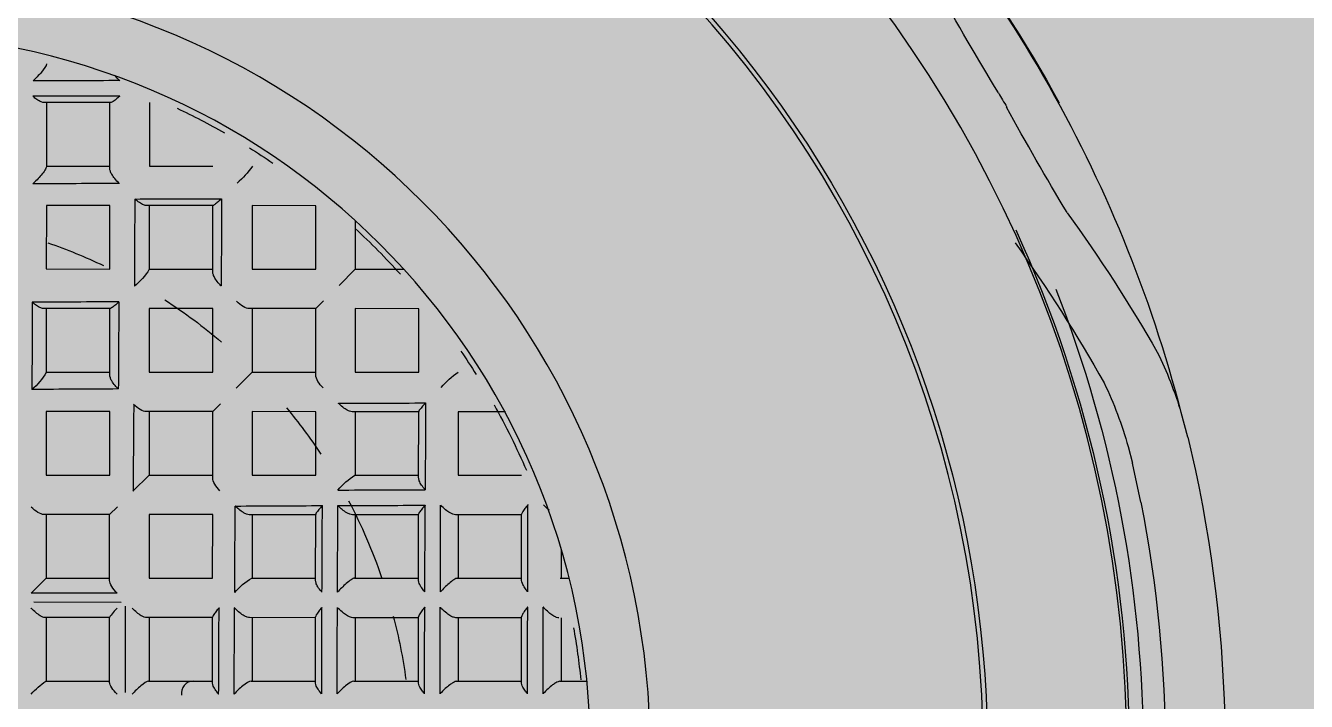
# Model space of a CAD drawing. Header units: millimetres. Extents: x 307301 to 459443, y -2888111 to -2805601.
# Drawn here: x 451698.77 to 451709.12, y -2883729.64 to -2883724.18 of the extents above; entities that cross this region are included whole.
import ezdxf

# ---------------------------------------------------------------- set-up
doc = ezdxf.new("R2010")
doc.units = ezdxf.units.MM
doc.header["$LTSCALE"] = 10
doc.header["$MEASUREMENT"] = 0
for name, color, linetype in [('$DDT_AUDIT_GENERATED_(131)', 7, 'Continuous'), ('$DDT_AUDIT_GENERATED_(159)', 7, 'Continuous'), ('$DDT_AUDIT_GENERATED_(15E)', 7, 'Continuous'), ('$DDT_AUDIT_GENERATED_(224)', 7, 'Continuous'), ('$DDT_AUDIT_GENERATED_(77)', 7, 'Continuous'), ('$DDT_AUDIT_GENERATED_(7E)', 7, 'Continuous'), ('$DDT_AUDIT_GENERATED_(901)', 7, 'Continuous'), ('$DDT_AUDIT_GENERATED_(E33)', 7, 'Continuous'), ('BMA  furniture', 6, 'Continuous'), ('Furniture - Plan', 3, 'Continuous')]:
    doc.layers.add(name, color=color, linetype=linetype)

# ---------------------------------------------------------------- blocks, each defined once
blk = doc.blocks.new('TUFTUFTU')
at = {"layer": 'Furniture - Plan', "ltscale": 0.01}
h = blk.add_hatch(color=250, dxfattribs=at)
h.dxf.hatch_style = 1
h.set_gradient(color1=(51, 51, 51), color2=(105, 105, 105), one_color=1, tint=0.41, name='INVCYLINDER')
edge = h.paths.add_edge_path()
edge.add_arc((1413476.938, -245799), 296.526, 0, 360)
at = {"layer": '$DDT_AUDIT_GENERATED_(131)', "color": 6, "linetype": 'Continuous'}
for radius, start, end in [(11.517, 115.3727, 119.6469), (11.517, 122.0107, 124.2324), (11.517, 132.6956, 137.8704), (20.547, 158.644, 180.0261), (11.517, 145.7477, 147.984), (11.517, 150.8264, 156.6984), (11.517, 169.9388, 174.1675)]:
    blk.add_arc((1413476.938, -245799), radius, start, end, dxfattribs=at)
at = {"layer": '$DDT_AUDIT_GENERATED_(159)', "color": 6, "linetype": 'Continuous'}
for start, end in [(109.0568, 115.4445), (122.9248, 130.4438), (140.2891, 146.4102), (152.2081, 161.0698), (165.3604, 172.2515)]:
    blk.add_arc((1413476.938, -245799), 8.71, start, end, dxfattribs=at)
at = {"layer": '$DDT_AUDIT_GENERATED_(15E)', "color": 3, "linetype": 'Continuous'}
for radius in [295.946, 295.558]:
    blk.add_circle((1413476.938, -245799), radius, dxfattribs=at)
at = {"layer": '$DDT_AUDIT_GENERATED_(224)', "color": 3, "linetype": 'Continuous'}
for radius in [300, 296.526, 296.132]:
    blk.add_circle((1413476.938, -245799), radius, dxfattribs=at)
at = {"layer": '$DDT_AUDIT_GENERATED_(77)', "color": 6, "linetype": 'Continuous'}
for radius in [20.285, 17.962, 12.581]:
    blk.add_circle((1413476.938, -245799), radius, dxfattribs=at)
for radius, start, end in [(18.03, 345.0261, 285.0261), (20.323, 155.4594, 180.0261)]:
    blk.add_arc((1413476.938, -245799), radius, start, end, dxfattribs=at)
at = {"layer": '$DDT_AUDIT_GENERATED_(7E)', "color": 6, "linetype": 'Continuous'}
for p, q in [((1413455.668, -245793.909), (1413455.779, -245793.51)), ((1413455.668, -245793.909), (1413455.546, -245794.449)), ((1413456.635, -245794.061), (1413456.563, -245794.329)), ((1413456.429, -245794.958), (1413456.563, -245794.329))]:
    blk.add_line(p, q, dxfattribs=at)
for radius in [62.905, 61.937]:
    blk.add_circle((1413476.938, -245799), radius, dxfattribs=at)
for centre, radius, start, end in [((1413476.938, -245799), 21.872, 133.5123, 151.3295), ((1413476.939, -245799), 21.86, 134.5973, 165.4548), ((1413423.385, -245766.679), 41.456, 328.4918, 331.2106), ((1413477.609, -245799.387), 21.872, 149.6802, 150.3719), ((1413420.66, -245767.981), 43.166, 328.8954, 331.5065), ((1413478.453, -245805.348), 25.71, 144.1255, 150.1068), ((1413479.354, -245805.642), 25.646, 144.5503, 150.5445), ((1413461.601, -245795.234), 6.071, 153.5983, 163.5089), ((1413462.705, -245795.758), 6.303, 154.3562, 164.3815), ((1413476.938, -245799), 21.872, 167.9893, 192.0628), ((1413476.938, -245799), 20.904, 168.8514, 191.2007)]:
    blk.add_arc(centre, radius, start, end, dxfattribs=at)
at = {"layer": '$DDT_AUDIT_GENERATED_(901)', "color": 6, "linetype": 'Continuous'}
for p, q in [((1413472.453, -245788.502), (1413472.453, -245789.528)), ((1413473.082, -245788.501), (1413474.155, -245788.501)), ((1413473.092, -245789.57), (1413473.092, -245788.501)), ((1413474.117, -245788.501), (1413474.118, -245789.539)), ((1413472.453, -245789.528), (1413471.428, -245789.528)), ((1413474.118, -245789.527), (1413473.092, -245789.527)), ((1413469.763, -245790.168), (1413470.789, -245790.167)), ((1413469.764, -245791.193), (1413469.763, -245790.168)), ((1413470.789, -245790.167), (1413470.79, -245791.193)), ((1413471.425, -245790.167), (1413472.498, -245790.166)), ((1413471.428, -245791.24), (1413471.428, -245790.167)), ((1413472.454, -245790.166), (1413472.454, -245791.196)), ((1413473.093, -245791.192), (1413473.092, -245790.166)), ((1413473.092, -245790.166), (1413474.118, -245790.166)), ((1413474.118, -245790.166), (1413474.119, -245791.191)), ((1413469.125, -245790.407), (1413469.125, -245791.194)), ((1413469.125, -245791.194), (1413468.338, -245791.194)), ((1413469.125, -245791.194), (1413469.387, -245791.456)), ((1413470.79, -245791.193), (1413469.764, -245791.193)), ((1413472.454, -245791.192), (1413471.428, -245791.193)), ((1413474.119, -245791.191), (1413473.093, -245791.192)), ((1413468.099, -245791.833), (1413469.125, -245791.832)), ((1413468.1, -245792.859), (1413468.099, -245791.833)), ((1413469.125, -245791.832), (1413469.126, -245792.858)), ((1413469.639, -245791.707), (1413469.764, -245791.832)), ((1413469.764, -245792.906), (1413469.764, -245791.832)), ((1413469.764, -245791.832), (1413470.838, -245791.832)), ((1413470.79, -245791.832), (1413470.79, -245792.857)), ((1413471.429, -245792.857), (1413471.429, -245791.831)), ((1413471.429, -245791.831), (1413472.454, -245791.831)), ((1413472.454, -245791.831), (1413472.455, -245792.857)), ((1413473.089, -245791.831), (1413474.16, -245791.83)), ((1413473.094, -245792.903), (1413473.093, -245791.831)), ((1413474.119, -245791.83), (1413474.119, -245792.863)), ((1413469.126, -245792.858), (1413468.1, -245792.859)), ((1413470.79, -245792.857), (1413469.764, -245792.858)), ((1413470.79, -245792.857), (1413471.052, -245793.119)), ((1413472.455, -245792.857), (1413471.429, -245792.857)), ((1413474.119, -245792.856), (1413473.094, -245792.856)), ((1413466.697, -245793.498), (1413467.461, -245793.498)), ((1413467.461, -245793.498), (1413467.462, -245794.524)), ((1413468.101, -245794.567), (1413468.1, -245793.495)), ((1413468.1, -245793.497), (1413469.173, -245793.497)), ((1413469.126, -245793.497), (1413469.126, -245794.523)), ((1413469.765, -245793.497), (1413470.791, -245793.496)), ((1413469.765, -245794.523), (1413469.765, -245793.497)), ((1413470.791, -245793.496), (1413470.791, -245794.522)), ((1413471.304, -245793.371), (1413471.429, -245793.496)), ((1413471.429, -245793.496), (1413472.503, -245793.495)), ((1413471.43, -245794.569), (1413471.429, -245793.496)), ((1413472.455, -245793.495), (1413472.456, -245794.521)), ((1413473.094, -245794.521), (1413473.094, -245793.495)), ((1413473.094, -245793.495), (1413474.12, -245793.495)), ((1413474.12, -245793.495), (1413474.12, -245794.521)), ((1413467.462, -245794.524), (1413466.436, -245794.524)), ((1413469.13, -245794.523), (1413468.101, -245794.523)), ((1413470.791, -245794.522), (1413469.765, -245794.523)), ((1413472.456, -245794.521), (1413471.43, -245794.522)), ((1413472.456, -245794.521), (1413472.718, -245794.783)), ((1413474.12, -245794.521), (1413473.094, -245794.521)), ((1413466.437, -245796.226), (1413466.436, -245795.153)), ((1413466.436, -245795.163), (1413467.505, -245795.162)), ((1413467.462, -245795.162), (1413467.463, -245796.188)), ((1413468.101, -245796.227), (1413468.101, -245795.155)), ((1413468.101, -245795.162), (1413469.171, -245795.162)), ((1413469.127, -245795.162), (1413469.127, -245796.187)), ((1413469.766, -245796.228), (1413469.765, -245795.157)), ((1413469.765, -245795.161), (1413470.838, -245795.161)), ((1413470.791, -245795.161), (1413470.792, -245796.187)), ((1413471.431, -245796.186), (1413471.43, -245795.16)), ((1413471.43, -245795.16), (1413472.456, -245795.16)), ((1413472.456, -245795.16), (1413472.456, -245796.186)), ((1413472.969, -245795.035), (1413473.095, -245795.16)), ((1413473.095, -245795.591), (1413473.095, -245795.16)), ((1413473.095, -245795.16), (1413473.526, -245795.16)), ((1413473.526, -245795.16), (1413474.159, -245795.159)), ((1413474.12, -245795.159), (1413474.121, -245796.185)), ((1413473.095, -245796.224), (1413473.095, -245795.591)), ((1413465.798, -245795.719), (1413465.798, -245796.189)), ((1413465.812, -245796.189), (1413465.671, -245796.189)), ((1413467.475, -245796.188), (1413466.437, -245796.189)), ((1413469.137, -245796.187), (1413468.101, -245796.188)), ((1413470.799, -245796.187), (1413469.766, -245796.187)), ((1413472.456, -245796.186), (1413471.431, -245796.186)), ((1413474.121, -245796.185), (1413473.095, -245796.186)), ((1413474.121, -245796.185), (1413474.363, -245796.427)), ((1413472.976, -245796.427), (1413474.363, -245796.427)), ((1413472.844, -245796.641), (1413472.844, -245798.033)), ((1413474.318, -245796.572), (1413472.907, -245796.573)), ((1413465.798, -245796.828), (1413465.799, -245797.853)), ((1413466.438, -245797.884), (1413466.437, -245796.812)), ((1413466.437, -245796.827), (1413467.5, -245796.827)), ((1413467.463, -245796.827), (1413467.463, -245797.853)), ((1413468.102, -245797.884), (1413468.102, -245796.813)), ((1413468.102, -245796.827), (1413469.166, -245796.826)), ((1413469.128, -245796.826), (1413469.128, -245797.852)), ((1413469.767, -245797.884), (1413469.766, -245796.814)), ((1413469.766, -245796.826), (1413470.833, -245796.825)), ((1413470.792, -245796.825), (1413470.793, -245797.851)), ((1413471.431, -245797.885), (1413471.431, -245796.817)), ((1413471.431, -245796.825), (1413472.215, -245796.825)), ((1413472.215, -245796.825), (1413472.495, -245796.825)), ((1413472.457, -245796.825), (1413472.457, -245797.85)), ((1413473.096, -245797.872), (1413473.095, -245796.822)), ((1413473.095, -245796.824), (1413474.143, -245796.824)), ((1413474.121, -245796.824), (1413474.122, -245797.85)), ((1413465.82, -245797.853), (1413465.378, -245797.854)), ((1413467.484, -245797.853), (1413466.438, -245797.853)), ((1413469.147, -245797.852), (1413468.102, -245797.852)), ((1413470.81, -245797.851), (1413469.767, -245797.852)), ((1413471.741, -245797.851), (1413471.431, -245797.851)), ((1413472.467, -245797.85), (1413471.741, -245797.851)), ((1413474.124, -245797.85), (1413473.096, -245797.85))]:
    blk.add_line(p, q, dxfattribs=at)
for centre, radius, start, end in [((1413472.443, -245787.603), 0.732, 311.9179, 321.5722), ((1413477.201, -243917.039), 1871.113, 269.869268, 269.9122), ((1413477.288, -243965.218), 1823.185, 269.863123, 269.907178), ((1413471.95, -245788.73), 1.411, 214.5949, 229.5417), ((1413477.903, -244193.885), 1595.933, 269.821736, 269.872022), ((1415259.21, -245781.917), 1787.943, 180.260784, 180.305924), ((1414868.102, -245784.23), 1395.425, 180.239399, 180.297288), ((1413473.436, -245790.575), 1.162, 212.3198, 230.3959), ((1413479.583, -244324.888), 1466.849, 269.74077, 269.795413), ((1414495.127, -245786.295), 1022.195, 180.304189, 180.383121), ((1414332.802, -245788.051), 858.465, 180.245407, 180.339537), ((1413466.664, -245794.021), 1.411, 40.5105, 55.4572), ((1413474.988, -245792.365), 1.001, 209.8476, 230.5892), ((1413483.718, -243995.311), 1797.851, 269.65697, 269.701513), ((1413461.641, -247540.433), 1747.089, 89.745654, 89.79185), ((1414410.117, -245786.804), 937.434, 180.401846, 180.487663), ((1413468.51, -245795.505), 1.162, 39.6562, 57.7323), ((1413463.174, -247258.902), 1464.152, 89.756176, 89.811348), ((1413465.537, -245794.515), 0.732, 308.4799, 318.1342), ((1411643.18, -245801.017), 1823.164, 0.144928, 0.188983), ((1411871.796, -245801.424), 1595.962, 0.180084, 0.230369), ((1413463.672, -247163.98), 1368.978, 89.760007, 89.819025), ((1411903.637, -245801.538), 1564.372, 0.187877, 0.239169), ((1412005.115, -245802.647), 1464.311, 0.24395, 0.298697), ((1413465.383, -246773.19), 978.185, 89.667209, 89.749692), ((1412002.879, -245802.985), 1466.799, 0.256692, 0.311337), ((1411673.157, -245807.421), 1797.951, 0.350594, 0.395135), ((1413470.301, -245797.055), 1.001, 39.4629, 60.2045), ((1412107.613, -245799.742), 1358.477, 0.071156, 0.130241), ((1412163.344, -245799.723), 1302.998, 0.073326, 0.134915), ((1412451.408, -245799.635), 1016.347, 0.089011, 0.167875), ((1412498.277, -245799.624), 969.73, 0.09261, 0.175244), ((1412735.95, -245799.593), 733.47, 0.119953, 0.229024), ((1412773.693, -245799.595), 695.977, 0.126546, 0.241453), ((1412958.201, -245799.675), 512.884, 0.18039, 0.33595), ((1412985.93, -245799.707), 485.406, 0.19433, 0.35862), ((1413473.336, -245798.985), 1.382, 41.9589, 55.2143)]:
    blk.add_arc(centre, radius, start, end, dxfattribs=at)
at = {"layer": '$DDT_AUDIT_GENERATED_(901)', "color": 6, "linetype": 'Continuous', "extrusion": (0, 0, -1)}
blk.add_ellipse((1413471.742, -245798.044), major_axis=(0.137, -0.137), ratio=1, start_param=3.926991, end_param=5.680114, dxfattribs=at)
at = {"layer": '$DDT_AUDIT_GENERATED_(901)', "color": 6, "linetype": 'Continuous'}
for points, knots in [([(1413474.117, -245787.877), (1413474.117, -245787.902), (1413474.156, -245787.96), (1413474.241, -245788.062), (1413474.288, -245788.11), (1413474.333, -245788.15)], [0, 0, 0, 0, 0.5, 0.5, 1, 1, 1, 1]), ([(1413472.932, -245788.399), (1413472.933, -245788.399), (1413472.934, -245788.4), (1413472.935, -245788.401), (1413472.955, -245788.419), (1413472.974, -245788.435), (1413472.992, -245788.449), (1413473.014, -245788.466), (1413473.034, -245788.481), (1413473.051, -245788.49), (1413473.064, -245788.497), (1413473.075, -245788.501), (1413473.082, -245788.501)], [0, 0, 0, 0, 0.013794, 0.013794, 0.013794, 0.332699, 0.332699, 0.332699, 0.717117, 0.717117, 0.717117, 1, 1, 1, 1]), ([(1413474.155, -245788.501), (1413474.168, -245788.501), (1413474.185, -245788.497), (1413474.202, -245788.49), (1413474.224, -245788.48), (1413474.248, -245788.467), (1413474.272, -245788.45), (1413474.292, -245788.437), (1413474.312, -245788.421), (1413474.331, -245788.404), (1413474.332, -245788.403), (1413474.333, -245788.402), (1413474.334, -245788.401)], [0, 0, 0, 0, 0.297124, 0.297124, 0.297124, 0.675161, 0.675161, 0.675161, 0.985035, 0.985035, 0.985035, 1, 1, 1, 1]), ([(1413472.937, -245789.81), (1413472.938, -245789.809), (1413472.939, -245789.808), (1413472.94, -245789.807), (1413472.966, -245789.784), (1413472.99, -245789.757), (1413473.013, -245789.73), (1413473.031, -245789.707), (1413473.048, -245789.682), (1413473.062, -245789.659), (1413473.071, -245789.643), (1413473.078, -245789.627), (1413473.084, -245789.612), (1413473.089, -245789.596), (1413473.092, -245789.582), (1413473.092, -245789.57)], [0, 0, 0, 0, 0.012191, 0.012191, 0.012191, 0.345656, 0.345656, 0.345656, 0.626474, 0.626474, 0.626474, 0.812184, 0.812184, 0.812184, 1, 1, 1, 1]), ([(1413474.118, -245789.539), (1413474.118, -245789.551), (1413474.128, -245789.572), (1413474.159, -245789.621), (1413474.179, -245789.648), (1413474.244, -245789.725), (1413474.293, -245789.773), (1413474.338, -245789.813)], [0, 0, 0, 0, 0.25, 0.25, 0.5, 0.5, 1, 1, 1, 1]), ([(1413471.286, -245790.055), (1413471.287, -245790.056), (1413471.287, -245790.057), (1413471.288, -245790.057), (1413471.312, -245790.08), (1413471.335, -245790.1), (1413471.355, -245790.118), (1413471.374, -245790.134), (1413471.391, -245790.147), (1413471.404, -245790.156), (1413471.414, -245790.163), (1413471.421, -245790.167), (1413471.425, -245790.167)], [0, 0, 0, 0, 0.013084, 0.013084, 0.013084, 0.39311, 0.39311, 0.39311, 0.743636, 0.743636, 0.743636, 1, 1, 1, 1]), ([(1413472.498, -245790.166), (1413472.512, -245790.166), (1413472.529, -245790.162), (1413472.547, -245790.155), (1413472.569, -245790.147), (1413472.592, -245790.134), (1413472.615, -245790.118), (1413472.639, -245790.102), (1413472.663, -245790.083), (1413472.686, -245790.063), (1413472.687, -245790.062), (1413472.688, -245790.061), (1413472.689, -245790.06)], [0, 0, 0, 0, 0.279991, 0.279991, 0.279991, 0.629241, 0.629241, 0.629241, 0.985245, 0.985245, 0.985245, 1, 1, 1, 1]), ([(1413471.293, -245791.464), (1413471.294, -245791.463), (1413471.295, -245791.462), (1413471.296, -245791.461), (1413471.311, -245791.446), (1413471.326, -245791.43), (1413471.34, -245791.413), (1413471.361, -245791.389), (1413471.38, -245791.363), (1413471.395, -245791.337), (1413471.405, -245791.32), (1413471.413, -245791.303), (1413471.419, -245791.286), (1413471.425, -245791.27), (1413471.428, -245791.254), (1413471.428, -245791.24)], [0, 0, 0, 0, 0.013205, 0.013205, 0.013205, 0.234096, 0.234096, 0.234096, 0.56363, 0.56363, 0.56363, 0.780538, 0.780538, 0.780538, 1, 1, 1, 1]), ([(1413472.946, -245791.722), (1413472.947, -245791.723), (1413472.948, -245791.724), (1413472.949, -245791.724), (1413472.971, -245791.745), (1413472.992, -245791.764), (1413473.012, -245791.78), (1413473.032, -245791.797), (1413473.05, -245791.811), (1413473.065, -245791.82), (1413473.075, -245791.826), (1413473.084, -245791.831), (1413473.089, -245791.831)], [0, 0, 0, 0, 0.013311, 0.013311, 0.013311, 0.371992, 0.371992, 0.371992, 0.734773, 0.734773, 0.734773, 1, 1, 1, 1]), ([(1413474.16, -245791.83), (1413474.174, -245791.83), (1413474.191, -245791.826), (1413474.209, -245791.819), (1413474.231, -245791.81), (1413474.254, -245791.797), (1413474.278, -245791.781), (1413474.299, -245791.766), (1413474.321, -245791.749), (1413474.342, -245791.73), (1413474.343, -245791.729), (1413474.344, -245791.728), (1413474.345, -245791.728)], [0, 0, 0, 0, 0.289598, 0.289598, 0.289598, 0.65437, 0.65437, 0.65437, 0.985088, 0.985088, 0.985088, 1, 1, 1, 1]), ([(1413472.954, -245793.13), (1413472.955, -245793.129), (1413472.956, -245793.128), (1413472.957, -245793.127), (1413472.975, -245793.111), (1413472.992, -245793.093), (1413473.007, -245793.074), (1413473.028, -245793.05), (1413473.046, -245793.024), (1413473.061, -245792.998), (1413473.071, -245792.982), (1413473.079, -245792.965), (1413473.084, -245792.948), (1413473.09, -245792.932), (1413473.094, -245792.917), (1413473.094, -245792.903)], [0, 0, 0, 0, 0.013003, 0.013003, 0.013003, 0.256763, 0.256763, 0.256763, 0.576735, 0.576735, 0.576735, 0.787133, 0.787133, 0.787133, 1, 1, 1, 1]), ([(1413467.988, -245793.356), (1413467.989, -245793.356), (1413467.99, -245793.357), (1413467.991, -245793.358), (1413468.013, -245793.382), (1413468.034, -245793.405), (1413468.051, -245793.425), (1413468.067, -245793.444), (1413468.081, -245793.461), (1413468.09, -245793.474), (1413468.096, -245793.483), (1413468.1, -245793.491), (1413468.1, -245793.495)], [0, 0, 0, 0, 0.013084, 0.013084, 0.013084, 0.39311, 0.39311, 0.39311, 0.743636, 0.743636, 0.743636, 1, 1, 1, 1]), ([(1413469.173, -245793.497), (1413469.187, -245793.497), (1413469.203, -245793.493), (1413469.22, -245793.488), (1413469.236, -245793.482), (1413469.253, -245793.473), (1413469.27, -245793.463), (1413469.296, -245793.448), (1413469.322, -245793.429), (1413469.347, -245793.409), (1413469.363, -245793.395), (1413469.379, -245793.38), (1413469.394, -245793.364), (1413469.395, -245793.363), (1413469.396, -245793.362), (1413469.397, -245793.361)], [0, 0, 0, 0, 0.219462, 0.219462, 0.219462, 0.43637, 0.43637, 0.43637, 0.765904, 0.765904, 0.765904, 0.986795, 0.986795, 0.986795, 1, 1, 1, 1]), ([(1413467.995, -245794.758), (1413467.995, -245794.757), (1413467.996, -245794.757), (1413467.997, -245794.756), (1413468.018, -245794.733), (1413468.037, -245794.709), (1413468.053, -245794.685), (1413468.068, -245794.662), (1413468.081, -245794.638), (1413468.09, -245794.616), (1413468.097, -245794.599), (1413468.101, -245794.582), (1413468.101, -245794.567)], [0, 0, 0, 0, 0.014755, 0.014755, 0.014755, 0.370759, 0.370759, 0.370759, 0.720009, 0.720009, 0.720009, 1, 1, 1, 1]), ([(1413466.333, -245795.003), (1413466.334, -245795.004), (1413466.335, -245795.005), (1413466.336, -245795.006), (1413466.353, -245795.026), (1413466.37, -245795.045), (1413466.384, -245795.063), (1413466.401, -245795.085), (1413466.416, -245795.106), (1413466.425, -245795.123), (1413466.432, -245795.135), (1413466.436, -245795.146), (1413466.436, -245795.153)], [0, 0, 0, 0, 0.013794, 0.013794, 0.013794, 0.332699, 0.332699, 0.332699, 0.717117, 0.717117, 0.717117, 1, 1, 1, 1]), ([(1413467.505, -245795.162), (1413467.517, -245795.162), (1413467.531, -245795.159), (1413467.547, -245795.154), (1413467.562, -245795.149), (1413467.578, -245795.141), (1413467.593, -245795.132), (1413467.617, -245795.118), (1413467.642, -245795.101), (1413467.665, -245795.083), (1413467.692, -245795.06), (1413467.718, -245795.036), (1413467.742, -245795.01), (1413467.743, -245795.009), (1413467.744, -245795.008), (1413467.744, -245795.007)], [0, 0, 0, 0, 0.187816, 0.187816, 0.187816, 0.373526, 0.373526, 0.373526, 0.654344, 0.654344, 0.654344, 0.987809, 0.987809, 0.987809, 1, 1, 1, 1]), ([(1413467.996, -245795.008), (1413467.996, -245795.009), (1413467.997, -245795.01), (1413467.998, -245795.011), (1413468.017, -245795.031), (1413468.034, -245795.051), (1413468.049, -245795.07), (1413468.066, -245795.091), (1413468.08, -245795.111), (1413468.09, -245795.127), (1413468.097, -245795.139), (1413468.101, -245795.149), (1413468.101, -245795.155)], [0, 0, 0, 0, 0.013593, 0.013593, 0.013593, 0.347736, 0.347736, 0.347736, 0.724088, 0.724088, 0.724088, 1, 1, 1, 1]), ([(1413469.171, -245795.162), (1413469.184, -245795.162), (1413469.199, -245795.158), (1413469.215, -245795.153), (1413469.23, -245795.147), (1413469.247, -245795.139), (1413469.263, -245795.13), (1413469.288, -245795.116), (1413469.313, -245795.098), (1413469.336, -245795.079), (1413469.36, -245795.06), (1413469.382, -245795.038), (1413469.403, -245795.016), (1413469.404, -245795.015), (1413469.405, -245795.014), (1413469.406, -245795.013)], [0, 0, 0, 0, 0.198123, 0.198123, 0.198123, 0.393986, 0.393986, 0.393986, 0.691201, 0.691201, 0.691201, 0.987467, 0.987467, 0.987467, 1, 1, 1, 1]), ([(1413469.657, -245795.014), (1413469.658, -245795.015), (1413469.658, -245795.016), (1413469.659, -245795.017), (1413469.68, -245795.039), (1413469.699, -245795.061), (1413469.715, -245795.08), (1413469.732, -245795.1), (1413469.746, -245795.118), (1413469.755, -245795.133), (1413469.761, -245795.143), (1413469.765, -245795.152), (1413469.765, -245795.157)], [0, 0, 0, 0, 0.013311, 0.013311, 0.013311, 0.371992, 0.371992, 0.371992, 0.734773, 0.734773, 0.734773, 1, 1, 1, 1]), ([(1413470.838, -245795.161), (1413470.851, -245795.161), (1413470.867, -245795.157), (1413470.883, -245795.152), (1413470.899, -245795.146), (1413470.916, -245795.138), (1413470.933, -245795.128), (1413470.959, -245795.113), (1413470.985, -245795.095), (1413471.009, -245795.074), (1413471.027, -245795.059), (1413471.045, -245795.042), (1413471.062, -245795.024), (1413471.063, -245795.023), (1413471.064, -245795.022), (1413471.065, -245795.021)], [0, 0, 0, 0, 0.212867, 0.212867, 0.212867, 0.423265, 0.423265, 0.423265, 0.743237, 0.743237, 0.743237, 0.986997, 0.986997, 0.986997, 1, 1, 1, 1]), ([(1413466.337, -245796.405), (1413466.338, -245796.404), (1413466.339, -245796.403), (1413466.34, -245796.402), (1413466.357, -245796.383), (1413466.373, -245796.363), (1413466.386, -245796.343), (1413466.403, -245796.319), (1413466.416, -245796.295), (1413466.425, -245796.273), (1413466.433, -245796.256), (1413466.437, -245796.239), (1413466.437, -245796.226)], [0, 0, 0, 0, 0.014965, 0.014965, 0.014965, 0.324839, 0.324839, 0.324839, 0.702876, 0.702876, 0.702876, 1, 1, 1, 1]), ([(1413467.475, -245796.188), (1413467.487, -245796.188), (1413467.508, -245796.198), (1413467.557, -245796.229), (1413467.583, -245796.249), (1413467.66, -245796.314), (1413467.709, -245796.363), (1413467.749, -245796.408)], [0, 0, 0, 0, 0.25, 0.25, 0.5, 0.5, 1, 1, 1, 1]), ([(1413468.001, -245796.408), (1413468.002, -245796.408), (1413468.003, -245796.407), (1413468.003, -245796.406), (1413468.021, -245796.386), (1413468.037, -245796.365), (1413468.051, -245796.345), (1413468.068, -245796.321), (1413468.081, -245796.297), (1413468.09, -245796.275), (1413468.097, -245796.257), (1413468.101, -245796.241), (1413468.101, -245796.227)], [0, 0, 0, 0, 0.014955, 0.014955, 0.014955, 0.332887, 0.332887, 0.332887, 0.705714, 0.705714, 0.705714, 1, 1, 1, 1]), ([(1413469.137, -245796.187), (1413469.148, -245796.187), (1413469.169, -245796.197), (1413469.217, -245796.23), (1413469.244, -245796.251), (1413469.322, -245796.318), (1413469.371, -245796.367), (1413469.412, -245796.412)], [0, 0, 0, 0, 0.25, 0.25, 0.5, 0.5, 1, 1, 1, 1]), ([(1413469.664, -245796.413), (1413469.665, -245796.412), (1413469.665, -245796.411), (1413469.666, -245796.41), (1413469.685, -245796.389), (1413469.702, -245796.368), (1413469.717, -245796.346), (1413469.733, -245796.323), (1413469.746, -245796.299), (1413469.755, -245796.277), (1413469.762, -245796.259), (1413469.766, -245796.242), (1413469.766, -245796.228)], [0, 0, 0, 0, 0.014912, 0.014912, 0.014912, 0.34563, 0.34563, 0.34563, 0.710402, 0.710402, 0.710402, 1, 1, 1, 1]), ([(1413465.834, -245796.828), (1413465.844, -245796.828), (1413465.857, -245796.825), (1413465.871, -245796.82), (1413465.884, -245796.815), (1413465.899, -245796.808), (1413465.914, -245796.8), (1413465.935, -245796.788), (1413465.958, -245796.772), (1413465.979, -245796.756), (1413466.007, -245796.734), (1413466.035, -245796.709), (1413466.06, -245796.683), (1413466.068, -245796.675), (1413466.076, -245796.666), (1413466.084, -245796.657), (1413466.085, -245796.656), (1413466.086, -245796.655), (1413466.086, -245796.654)], [0, 0, 0, 0, 0.162938, 0.162938, 0.162938, 0.324202, 0.324202, 0.324202, 0.563299, 0.563299, 0.563299, 0.883093, 0.883093, 0.883093, 0.988652, 0.988652, 0.988652, 1, 1, 1, 1]), ([(1413466.338, -245796.655), (1413466.339, -245796.656), (1413466.34, -245796.657), (1413466.34, -245796.657), (1413466.356, -245796.675), (1413466.371, -245796.693), (1413466.384, -245796.711), (1413466.401, -245796.734), (1413466.416, -245796.756), (1413466.425, -245796.775), (1413466.433, -245796.789), (1413466.437, -245796.802), (1413466.437, -245796.812)], [0, 0, 0, 0, 0.014252, 0.014252, 0.014252, 0.306746, 0.306746, 0.306746, 0.70396, 0.70396, 0.70396, 1, 1, 1, 1]), ([(1413467.5, -245796.827), (1413467.511, -245796.827), (1413467.524, -245796.824), (1413467.538, -245796.819), (1413467.552, -245796.814), (1413467.566, -245796.807), (1413467.581, -245796.799), (1413467.604, -245796.786), (1413467.626, -245796.771), (1413467.648, -245796.754), (1413467.677, -245796.731), (1413467.704, -245796.706), (1413467.729, -245796.68), (1413467.736, -245796.673), (1413467.742, -245796.667), (1413467.748, -245796.66), (1413467.749, -245796.659), (1413467.749, -245796.658), (1413467.75, -245796.657)], [0, 0, 0, 0, 0.167273, 0.167273, 0.167273, 0.332789, 0.332789, 0.332789, 0.579523, 0.579523, 0.579523, 0.906487, 0.906487, 0.906487, 0.9885, 0.9885, 0.9885, 1, 1, 1, 1]), ([(1413468.002, -245796.658), (1413468.002, -245796.659), (1413468.003, -245796.659), (1413468.004, -245796.66), (1413468.02, -245796.679), (1413468.035, -245796.697), (1413468.048, -245796.714), (1413468.066, -245796.737), (1413468.081, -245796.759), (1413468.09, -245796.778), (1413468.097, -245796.791), (1413468.102, -245796.804), (1413468.102, -245796.813)], [0, 0, 0, 0, 0.014142, 0.014142, 0.014142, 0.312027, 0.312027, 0.312027, 0.706914, 0.706914, 0.706914, 1, 1, 1, 1]), ([(1413469.166, -245796.826), (1413469.178, -245796.826), (1413469.191, -245796.823), (1413469.205, -245796.818), (1413469.22, -245796.813), (1413469.235, -245796.806), (1413469.25, -245796.797), (1413469.273, -245796.784), (1413469.296, -245796.768), (1413469.318, -245796.751), (1413469.347, -245796.728), (1413469.375, -245796.702), (1413469.4, -245796.676), (1413469.404, -245796.672), (1413469.407, -245796.668), (1413469.411, -245796.664), (1413469.412, -245796.663), (1413469.413, -245796.662), (1413469.413, -245796.661)], [0, 0, 0, 0, 0.173521, 0.173521, 0.173521, 0.345169, 0.345169, 0.345169, 0.602704, 0.602704, 0.602704, 0.939268, 0.939268, 0.939268, 0.988285, 0.988285, 0.988285, 1, 1, 1, 1]), ([(1413469.665, -245796.662), (1413469.666, -245796.663), (1413469.666, -245796.664), (1413469.667, -245796.665), (1413469.684, -245796.684), (1413469.7, -245796.702), (1413469.713, -245796.72), (1413469.731, -245796.742), (1413469.745, -245796.763), (1413469.755, -245796.781), (1413469.762, -245796.795), (1413469.766, -245796.806), (1413469.766, -245796.814)], [0, 0, 0, 0, 0.013976, 0.013976, 0.013976, 0.321504, 0.321504, 0.321504, 0.711834, 0.711834, 0.711834, 1, 1, 1, 1]), ([(1413470.833, -245796.825), (1413470.845, -245796.825), (1413470.86, -245796.822), (1413470.874, -245796.817), (1413470.889, -245796.812), (1413470.905, -245796.804), (1413470.921, -245796.795), (1413470.944, -245796.782), (1413470.968, -245796.765), (1413470.991, -245796.747), (1413471.02, -245796.724), (1413471.048, -245796.697), (1413471.073, -245796.67), (1413471.074, -245796.669), (1413471.075, -245796.668), (1413471.075, -245796.667)], [0, 0, 0, 0, 0.183182, 0.183182, 0.183182, 0.364326, 0.364326, 0.364326, 0.63811, 0.63811, 0.63811, 0.987958, 0.987958, 0.987958, 1, 1, 1, 1]), ([(1413471.327, -245796.669), (1413471.327, -245796.67), (1413471.328, -245796.67), (1413471.329, -245796.671), (1413471.347, -245796.691), (1413471.364, -245796.711), (1413471.379, -245796.73), (1413471.396, -245796.751), (1413471.41, -245796.771), (1413471.42, -245796.788), (1413471.426, -245796.8), (1413471.431, -245796.81), (1413471.431, -245796.817)], [0, 0, 0, 0, 0.013705, 0.013705, 0.013705, 0.340198, 0.340198, 0.340198, 0.720806, 0.720806, 0.720806, 1, 1, 1, 1]), ([(1413472.495, -245796.825), (1413472.507, -245796.825), (1413472.522, -245796.821), (1413472.536, -245796.816), (1413472.551, -245796.811), (1413472.567, -245796.803), (1413472.583, -245796.794), (1413472.607, -245796.78), (1413472.632, -245796.762), (1413472.655, -245796.743), (1413472.68, -245796.723), (1413472.704, -245796.7), (1413472.726, -245796.677), (1413472.727, -245796.676), (1413472.728, -245796.675), (1413472.729, -245796.674)], [0, 0, 0, 0, 0.193472, 0.193472, 0.193472, 0.384698, 0.384698, 0.384698, 0.678326, 0.678326, 0.678326, 0.987694, 0.987694, 0.987694, 1, 1, 1, 1]), ([(1413472.976, -245796.674), (1413473.007, -245796.707), (1413473.035, -245796.738), (1413473.079, -245796.791), (1413473.095, -245796.814), (1413473.095, -245796.822)], [0, 0, 0, 0, 0.5, 0.5, 1, 1, 1, 1]), ([(1413474.143, -245796.824), (1413474.152, -245796.824), (1413474.164, -245796.821), (1413474.176, -245796.815), (1413474.189, -245796.81), (1413474.203, -245796.802), (1413474.217, -245796.794), (1413474.24, -245796.78), (1413474.264, -245796.762), (1413474.287, -245796.743), (1413474.312, -245796.722), (1413474.337, -245796.7), (1413474.36, -245796.676), (1413474.361, -245796.675), (1413474.362, -245796.675), (1413474.363, -245796.674)], [0, 0, 0, 0, 0.190389, 0.190389, 0.190389, 0.378439, 0.378439, 0.378439, 0.674044, 0.674044, 0.674044, 0.987877, 0.987877, 0.987877, 1, 1, 1, 1]), ([(1413465.82, -245797.853), (1413465.828, -245797.853), (1413465.837, -245797.856), (1413465.848, -245797.86), (1413465.859, -245797.864), (1413465.871, -245797.87), (1413465.884, -245797.877), (1413465.901, -245797.887), (1413465.919, -245797.899), (1413465.937, -245797.913), (1413465.961, -245797.931), (1413465.986, -245797.952), (1413466.01, -245797.974), (1413466.037, -245797.999), (1413466.063, -245798.026), (1413466.087, -245798.053), (1413466.087, -245798.054), (1413466.088, -245798.054), (1413466.089, -245798.055)], [0, 0, 0, 0, 0.130615, 0.130615, 0.130615, 0.260342, 0.260342, 0.260342, 0.438697, 0.438697, 0.438697, 0.690382, 0.690382, 0.690382, 0.989825, 0.989825, 0.989825, 1, 1, 1, 1]), ([(1413466.341, -245798.055), (1413466.341, -245798.054), (1413466.342, -245798.054), (1413466.343, -245798.053), (1413466.358, -245798.035), (1413466.373, -245798.017), (1413466.385, -245797.999), (1413466.402, -245797.975), (1413466.417, -245797.951), (1413466.426, -245797.929), (1413466.433, -245797.912), (1413466.438, -245797.897), (1413466.438, -245797.884)], [0, 0, 0, 0, 0.0149, 0.0149, 0.0149, 0.303312, 0.303312, 0.303312, 0.696338, 0.696338, 0.696338, 1, 1, 1, 1]), ([(1413467.484, -245797.853), (1413467.491, -245797.853), (1413467.501, -245797.855), (1413467.511, -245797.859), (1413467.522, -245797.863), (1413467.534, -245797.869), (1413467.546, -245797.876), (1413467.563, -245797.886), (1413467.581, -245797.898), (1413467.598, -245797.911), (1413467.623, -245797.93), (1413467.648, -245797.95), (1413467.671, -245797.972), (1413467.7, -245797.998), (1413467.727, -245798.026), (1413467.751, -245798.053), (1413467.752, -245798.054), (1413467.753, -245798.055), (1413467.753, -245798.056)], [0, 0, 0, 0, 0.129049, 0.129049, 0.129049, 0.257259, 0.257259, 0.257259, 0.432473, 0.432473, 0.432473, 0.68013, 0.68013, 0.68013, 0.989883, 0.989883, 0.989883, 1, 1, 1, 1]), ([(1413468.005, -245798.056), (1413468.006, -245798.055), (1413468.007, -245798.054), (1413468.007, -245798.053), (1413468.023, -245798.035), (1413468.037, -245798.017), (1413468.05, -245797.999), (1413468.067, -245797.975), (1413468.081, -245797.951), (1413468.091, -245797.929), (1413468.098, -245797.913), (1413468.102, -245797.897), (1413468.102, -245797.884)], [0, 0, 0, 0, 0.014924, 0.014924, 0.014924, 0.304806, 0.304806, 0.304806, 0.696698, 0.696698, 0.696698, 1, 1, 1, 1]), ([(1413469.147, -245797.852), (1413469.176, -245797.852), (1413469.233, -245797.887), (1413469.332, -245797.967), (1413469.379, -245798.013), (1413469.418, -245798.057)], [0, 0, 0, 0, 0.5, 0.5, 1, 1, 1, 1]), ([(1413469.669, -245798.058), (1413469.67, -245798.057), (1413469.671, -245798.056), (1413469.672, -245798.055), (1413469.687, -245798.037), (1413469.702, -245798.018), (1413469.715, -245798), (1413469.732, -245797.976), (1413469.746, -245797.952), (1413469.755, -245797.93), (1413469.762, -245797.913), (1413469.767, -245797.897), (1413469.767, -245797.884)], [0, 0, 0, 0, 0.014954, 0.014954, 0.014954, 0.307284, 0.307284, 0.307284, 0.69736, 0.69736, 0.69736, 1, 1, 1, 1]), ([(1413470.81, -245797.851), (1413470.837, -245797.851), (1413470.895, -245797.888), (1413470.995, -245797.969), (1413471.042, -245798.015), (1413471.082, -245798.06)], [0, 0, 0, 0, 0.5, 0.5, 1, 1, 1, 1]), ([(1413471.333, -245798.061), (1413471.334, -245798.06), (1413471.335, -245798.059), (1413471.336, -245798.058), (1413471.352, -245798.039), (1413471.367, -245798.02), (1413471.38, -245798.002), (1413471.396, -245797.978), (1413471.411, -245797.954), (1413471.42, -245797.932), (1413471.427, -245797.915), (1413471.431, -245797.899), (1413471.431, -245797.885)], [0, 0, 0, 0, 0.01499, 0.01499, 0.01499, 0.31191, 0.31191, 0.31191, 0.698733, 0.698733, 0.698733, 1, 1, 1, 1]), ([(1413472.467, -245797.85), (1413472.489, -245797.85), (1413472.542, -245797.887), (1413472.64, -245797.97), (1413472.688, -245798.016), (1413472.729, -245798.061)], [0, 0, 0, 0, 0.5, 0.5, 1, 1, 1, 1]), ([(1413472.976, -245798.061), (1413473.008, -245798.027), (1413473.037, -245797.992), (1413473.08, -245797.925), (1413473.096, -245797.894), (1413473.096, -245797.872)], [0, 0, 0, 0, 0.5, 0.5, 1, 1, 1, 1])]:
    blk.add_open_spline(points, degree=3, knots=knots, dxfattribs=at)
for points in [[(1413472.689, -245790.06), (1413472.217, -245790.059), (1413471.75, -245790.057), (1413471.286, -245790.055)], [(1413470.838, -245791.832), (1413470.896, -245791.832), (1413470.978, -245791.777), (1413471.044, -245791.713)], [(1413469.646, -245793.112), (1413469.71, -245793.047), (1413469.764, -245792.964), (1413469.764, -245792.906)], [(1413467.988, -245793.356), (1413467.991, -245793.82), (1413467.993, -245794.287), (1413467.995, -245794.758)], [(1413472.503, -245793.495), (1413472.56, -245793.495), (1413472.641, -245793.442), (1413472.707, -245793.379)], [(1413471.314, -245794.774), (1413471.377, -245794.708), (1413471.43, -245794.627), (1413471.43, -245794.569)], [(1413474.159, -245795.159), (1413474.213, -245795.159), (1413474.295, -245795.104), (1413474.362, -245795.04)], [(1413472.976, -245796.427), (1413473.04, -245796.36), (1413473.095, -245796.278), (1413473.095, -245796.224)]]:
    blk.add_open_spline(points, degree=3, dxfattribs=at)
at = {"layer": '$DDT_AUDIT_GENERATED_(E33)', "color": 6, "linetype": 'Continuous'}
blk.add_circle((1413476.938, -245799), 11.613, dxfattribs=at)
blk = doc.blocks.new('SDTYTYT')
at = {"layer": 'Furniture - Plan', "color": 3, "xscale": 0.5000000000000486, "yscale": 0.5000000000000486, "zscale": 0.5000000000000486, "rotation": 180}
blk.add_blockref('TUFTUFTU', (925445.399, -2867082.713), dxfattribs=at)

msp = doc.modelspace()

# ---------------------------------------------------------------- block references
at = {"layer": 'BMA  furniture', "xscale": -1, "rotation": 180}
msp.add_blockref('SDTYTYT', (232990.601, -5627913.263), dxfattribs=at)

doc.saveas('drawing.dxf')
